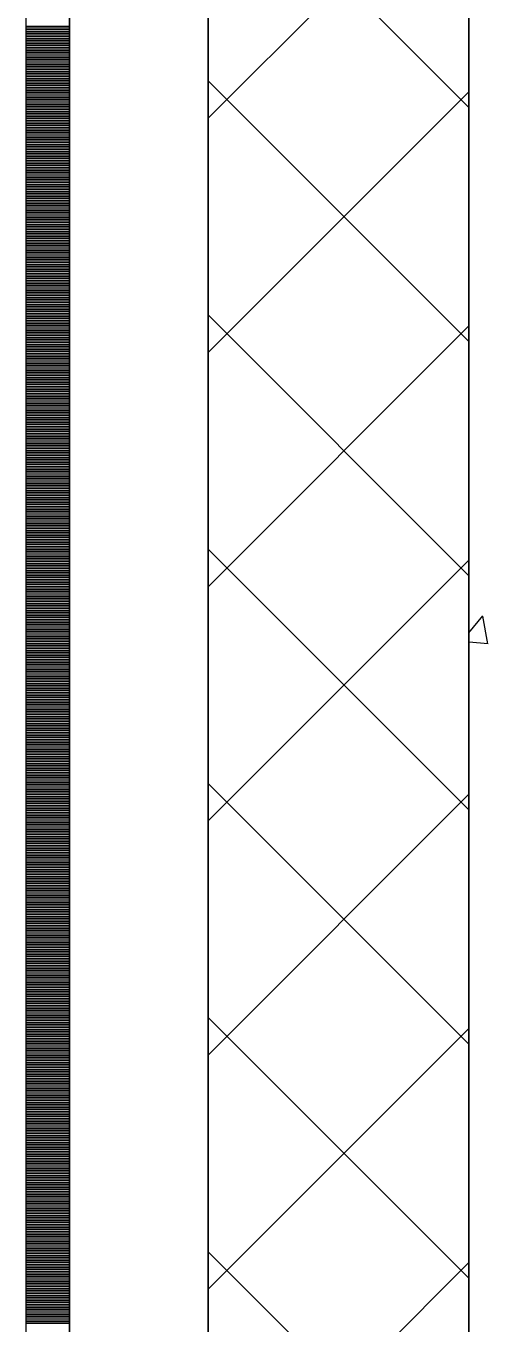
# Model space of a CAD drawing. Header units: millimetres. Extents: x -231292 to 573618, y -153144 to 564035.
# Drawn here: x 8548 to 8814, y 248270 to 249016 of the extents above; entities that cross this region are included whole.
import ezdxf

# ---------------------------------------------------------------- set-up
doc = ezdxf.new("R2010")
doc.units = ezdxf.units.MM
for name, color, linetype, lineweight in [('АР_Стены ПЕНОблок', 250, 'Continuous', 20), ('АР_Тонкая', 250, 'Continuous', 5), ('АР_Утеплитель', 250, 'Continuous', 0), ('АР_Штриховка', 250, 'Continuous', 0)]:
    doc.layers.add(name, color=color, linetype=linetype, lineweight=lineweight)
doc.layers.add('КР_Балки-0.5', color=60, linetype='Continuous', lineweight=50, plot=False)

msp = doc.modelspace()

# ---------------------------------------------------------------- linework, layer by layer
at = {"layer": 'АР_Стены ПЕНОблок', "color": 18, "linetype": 'Continuous', "lineweight": 25, "true_color": 0x000000}
msp.add_line((8803.243, 263866.253), (8803.243, 187666.253), dxfattribs=at)
at = {"layer": 'АР_Тонкая', "color": 18, "linetype": 'Continuous', "lineweight": 25, "true_color": 0x000000}
for p, q in [((8548.243, 263866.253), (8548.243, 187666.253)), ((8573.243, 263866.253), (8573.243, 187666.253)), ((8573.243, 187666.253), (8573.243, 263866.253)), ((8653.243, 187666.253), (8653.243, 263866.253))]:
    msp.add_line(p, q, dxfattribs=at)
at = {"layer": 'АР_Утеплитель', "color": 18, "linetype": 'Continuous', "lineweight": 25, "true_color": 0x000000}
for p, q in [((8653.243, 263866.253), (8653.243, 187666.253)), ((8803.243, 187666.253), (8803.243, 263866.253))]:
    msp.add_line(p, q, dxfattribs=at)
at = {"layer": 'АР_Штриховка', "color": 18, "linetype": 'Continuous', "lineweight": 25, "true_color": 0x000000}
for p, q in [((8803.243, 248969.313), (8653.243, 249119.313)), ((8653.243, 248963.026), (8803.243, 249113.026)), ((8548.243, 249016.002), (8573.243, 249016.002)), ((8548.243, 249015.002), (8573.243, 249015.002)), ((8548.243, 249014.002), (8573.243, 249014.002)), ((8548.243, 249013.002), (8573.243, 249013.002)), ((8548.243, 249012.002), (8573.243, 249012.002)), ((8548.243, 249011.002), (8573.243, 249011.002)), ((8548.243, 249010.002), (8573.243, 249010.002)), ((8548.243, 249009.002), (8573.243, 249009.002)), ((8548.243, 249008.002), (8573.243, 249008.002)), ((8548.243, 249007.002), (8573.243, 249007.002)), ((8548.243, 249006.002), (8573.243, 249006.002)), ((8548.243, 249005.002), (8573.243, 249005.002)), ((8548.243, 249004.002), (8573.243, 249004.002)), ((8548.243, 249003.002), (8573.243, 249003.002)), ((8548.243, 249002.002), (8573.243, 249002.002)), ((8548.243, 249001.002), (8573.243, 249001.002)), ((8548.243, 249000.002), (8573.243, 249000.002)), ((8548.243, 248999.002), (8573.243, 248999.002)), ((8548.243, 248998.002), (8573.243, 248998.002)), ((8548.243, 248997.002), (8573.243, 248997.002)), ((8548.243, 248996.002), (8573.243, 248996.002)), ((8548.243, 248995.002), (8573.243, 248995.002)), ((8548.243, 248994.002), (8573.243, 248994.002)), ((8548.243, 248993.002), (8573.243, 248993.002)), ((8548.243, 248992.002), (8573.243, 248992.002)), ((8548.243, 248991.002), (8573.243, 248991.002)), ((8548.243, 248990.002), (8573.243, 248990.002)), ((8548.243, 248989.002), (8573.243, 248989.002)), ((8548.243, 248988.002), (8573.243, 248988.002)), ((8548.243, 248987.002), (8573.243, 248987.002)), ((8548.243, 248986.002), (8573.243, 248986.002)), ((8548.243, 248985.002), (8573.243, 248985.002)), ((8803.243, 248834.609), (8653.243, 248984.609)), ((8548.243, 248984.002), (8573.243, 248984.002)), ((8548.243, 248983.002), (8573.243, 248983.002)), ((8548.243, 248982.002), (8573.243, 248982.002)), ((8548.243, 248981.002), (8573.243, 248981.002)), ((8548.243, 248980.002), (8573.243, 248980.002)), ((8548.243, 248979.002), (8573.243, 248979.002)), ((8548.243, 248978.002), (8573.243, 248978.002)), ((8653.243, 248828.322), (8803.243, 248978.322)), ((8548.243, 248977.002), (8573.243, 248977.002)), ((8548.243, 248976.002), (8573.243, 248976.002)), ((8548.243, 248975.002), (8573.243, 248975.002)), ((8548.243, 248974.002), (8573.243, 248974.002)), ((8548.243, 248973.002), (8573.243, 248973.002)), ((8548.243, 248972.002), (8573.243, 248972.002)), ((8548.243, 248971.002), (8573.243, 248971.002)), ((8548.243, 248970.002), (8573.243, 248970.002)), ((8548.243, 248969.002), (8573.243, 248969.002)), ((8548.243, 248968.002), (8573.243, 248968.002)), ((8548.243, 248967.002), (8573.243, 248967.002)), ((8548.243, 248966.002), (8573.243, 248966.002)), ((8548.243, 248965.002), (8573.243, 248965.002)), ((8548.243, 248964.002), (8573.243, 248964.002)), ((8548.243, 248963.002), (8573.243, 248963.002)), ((8548.243, 248962.002), (8573.243, 248962.002)), ((8548.243, 248961.002), (8573.243, 248961.002)), ((8548.243, 248960.002), (8573.243, 248960.002)), ((8548.243, 248959.002), (8573.243, 248959.002)), ((8548.243, 248958.002), (8573.243, 248958.002)), ((8548.243, 248957.002), (8573.243, 248957.002)), ((8548.243, 248956.002), (8573.243, 248956.002)), ((8548.243, 248955.002), (8573.243, 248955.002)), ((8548.243, 248954.002), (8573.243, 248954.002)), ((8548.243, 248953.002), (8573.243, 248953.002)), ((8548.243, 248952.002), (8573.243, 248952.002)), ((8548.243, 248951.002), (8573.243, 248951.002)), ((8548.243, 248950.002), (8573.243, 248950.002)), ((8548.243, 248949.002), (8573.243, 248949.002)), ((8548.243, 248948.002), (8573.243, 248948.002)), ((8548.243, 248947.002), (8573.243, 248947.002)), ((8548.243, 248946.002), (8573.243, 248946.002)), ((8548.243, 248945.002), (8573.243, 248945.002)), ((8548.243, 248944.002), (8573.243, 248944.002)), ((8548.243, 248943.002), (8573.243, 248943.002)), ((8548.243, 248942.002), (8573.243, 248942.002)), ((8548.243, 248941.002), (8573.243, 248941.002)), ((8548.243, 248940.002), (8573.243, 248940.002)), ((8548.243, 248939.002), (8573.243, 248939.002)), ((8548.243, 248938.002), (8573.243, 248938.002)), ((8548.243, 248937.002), (8573.243, 248937.002)), ((8548.243, 248936.002), (8573.243, 248936.002)), ((8548.243, 248935.002), (8573.243, 248935.002)), ((8548.243, 248934.002), (8573.243, 248934.002)), ((8548.243, 248933.002), (8573.243, 248933.002)), ((8548.243, 248932.002), (8573.243, 248932.002)), ((8548.243, 248931.002), (8573.243, 248931.002)), ((8548.243, 248930.002), (8573.243, 248930.002)), ((8548.243, 248929.002), (8573.243, 248929.002)), ((8548.243, 248928.002), (8573.243, 248928.002)), ((8548.243, 248927.002), (8573.243, 248927.002)), ((8548.243, 248926.002), (8573.243, 248926.002)), ((8548.243, 248925.002), (8573.243, 248925.002)), ((8548.243, 248924.002), (8573.243, 248924.002)), ((8548.243, 248923.002), (8573.243, 248923.002)), ((8548.243, 248922.002), (8573.243, 248922.002)), ((8548.243, 248921.002), (8573.243, 248921.002)), ((8548.243, 248920.002), (8573.243, 248920.002)), ((8548.243, 248919.002), (8573.243, 248919.002)), ((8548.243, 248918.002), (8573.243, 248918.002)), ((8548.243, 248917.002), (8573.243, 248917.002)), ((8548.243, 248916.002), (8573.243, 248916.002)), ((8548.243, 248915.002), (8573.243, 248915.002)), ((8548.243, 248914.002), (8573.243, 248914.002)), ((8548.243, 248913.002), (8573.243, 248913.002)), ((8548.243, 248912.002), (8573.243, 248912.002)), ((8548.243, 248911.002), (8573.243, 248911.002)), ((8548.243, 248910.002), (8573.243, 248910.002)), ((8548.243, 248909.002), (8573.243, 248909.002)), ((8548.243, 248908.002), (8573.243, 248908.002)), ((8548.243, 248907.002), (8573.243, 248907.002)), ((8548.243, 248906.002), (8573.243, 248906.002)), ((8548.243, 248905.002), (8573.243, 248905.002)), ((8548.243, 248904.002), (8573.243, 248904.002)), ((8548.243, 248903.002), (8573.243, 248903.002)), ((8548.243, 248902.002), (8573.243, 248902.002)), ((8548.243, 248901.002), (8573.243, 248901.002)), ((8548.243, 248900.002), (8573.243, 248900.002)), ((8548.243, 248899.002), (8573.243, 248899.002)), ((8548.243, 248898.002), (8573.243, 248898.002)), ((8548.243, 248897.002), (8573.243, 248897.002)), ((8548.243, 248896.002), (8573.243, 248896.002)), ((8548.243, 248895.002), (8573.243, 248895.002)), ((8548.243, 248894.002), (8573.243, 248894.002)), ((8548.243, 248893.002), (8573.243, 248893.002)), ((8548.243, 248892.002), (8573.243, 248892.002)), ((8548.243, 248891.002), (8573.243, 248891.002)), ((8548.243, 248890.002), (8573.243, 248890.002)), ((8548.243, 248889.002), (8573.243, 248889.002)), ((8548.243, 248888.002), (8573.243, 248888.002)), ((8548.243, 248887.002), (8573.243, 248887.002)), ((8548.243, 248886.002), (8573.243, 248886.002)), ((8548.243, 248885.002), (8573.243, 248885.002)), ((8548.243, 248884.002), (8573.243, 248884.002)), ((8548.243, 248883.002), (8573.243, 248883.002)), ((8548.243, 248882.002), (8573.243, 248882.002)), ((8548.243, 248881.002), (8573.243, 248881.002)), ((8548.243, 248880.002), (8573.243, 248880.002)), ((8548.243, 248879.002), (8573.243, 248879.002)), ((8548.243, 248878.002), (8573.243, 248878.002)), ((8548.243, 248877.002), (8573.243, 248877.002)), ((8548.243, 248876.002), (8573.243, 248876.002)), ((8548.243, 248875.002), (8573.243, 248875.002)), ((8548.243, 248874.002), (8573.243, 248874.002)), ((8548.243, 248873.002), (8573.243, 248873.002)), ((8548.243, 248872.002), (8573.243, 248872.002)), ((8548.243, 248871.002), (8573.243, 248871.002)), ((8548.243, 248870.002), (8573.243, 248870.002)), ((8548.243, 248869.002), (8573.243, 248869.002)), ((8548.243, 248868.002), (8573.243, 248868.002)), ((8548.243, 248867.002), (8573.243, 248867.002)), ((8548.243, 248866.002), (8573.243, 248866.002)), ((8548.243, 248865.002), (8573.243, 248865.002)), ((8548.243, 248864.002), (8573.243, 248864.002)), ((8548.243, 248863.002), (8573.243, 248863.002)), ((8548.243, 248862.002), (8573.243, 248862.002)), ((8548.243, 248861.002), (8573.243, 248861.002)), ((8548.243, 248860.002), (8573.243, 248860.002)), ((8548.243, 248859.002), (8573.243, 248859.002)), ((8548.243, 248858.002), (8573.243, 248858.002)), ((8548.243, 248857.002), (8573.243, 248857.002)), ((8548.243, 248856.002), (8573.243, 248856.002)), ((8548.243, 248855.002), (8573.243, 248855.002)), ((8548.243, 248854.002), (8573.243, 248854.002)), ((8548.243, 248853.002), (8573.243, 248853.002)), ((8548.243, 248852.002), (8573.243, 248852.002)), ((8548.243, 248851.002), (8573.243, 248851.002)), ((8548.243, 248850.002), (8573.243, 248850.002)), ((8548.243, 248849.002), (8573.243, 248849.002)), ((8548.243, 248848.002), (8573.243, 248848.002)), ((8548.243, 248847.002), (8573.243, 248847.002)), ((8548.243, 248846.002), (8573.243, 248846.002)), ((8548.243, 248845.002), (8573.243, 248845.002)), ((8548.243, 248844.002), (8573.243, 248844.002)), ((8548.243, 248843.002), (8573.243, 248843.002)), ((8803.243, 248699.905), (8653.243, 248849.905)), ((8653.243, 248693.618), (8803.243, 248843.618)), ((8548.243, 248842.002), (8573.243, 248842.002)), ((8548.243, 248841.002), (8573.243, 248841.002)), ((8548.243, 248840.002), (8573.243, 248840.002)), ((8548.243, 248839.002), (8573.243, 248839.002)), ((8548.243, 248838.002), (8573.243, 248838.002)), ((8548.243, 248837.002), (8573.243, 248837.002)), ((8548.243, 248836.002), (8573.243, 248836.002)), ((8548.243, 248835.002), (8573.243, 248835.002)), ((8548.243, 248834.002), (8573.243, 248834.002)), ((8548.243, 248833.002), (8573.243, 248833.002)), ((8548.243, 248832.002), (8573.243, 248832.002)), ((8548.243, 248831.002), (8573.243, 248831.002)), ((8548.243, 248830.002), (8573.243, 248830.002)), ((8548.243, 248829.002), (8573.243, 248829.002)), ((8548.243, 248828.002), (8573.243, 248828.002)), ((8548.243, 248827.002), (8573.243, 248827.002)), ((8548.243, 248826.002), (8573.243, 248826.002)), ((8548.243, 248825.002), (8573.243, 248825.002)), ((8548.243, 248824.002), (8573.243, 248824.002)), ((8548.243, 248823.002), (8573.243, 248823.002)), ((8548.243, 248822.002), (8573.243, 248822.002)), ((8548.243, 248821.002), (8573.243, 248821.002)), ((8548.243, 248820.002), (8573.243, 248820.002)), ((8548.243, 248819.002), (8573.243, 248819.002)), ((8548.243, 248818.002), (8573.243, 248818.002)), ((8548.243, 248817.002), (8573.243, 248817.002)), ((8548.243, 248816.002), (8573.243, 248816.002)), ((8548.243, 248815.002), (8573.243, 248815.002)), ((8548.243, 248814.002), (8573.243, 248814.002)), ((8548.243, 248813.002), (8573.243, 248813.002)), ((8548.243, 248812.002), (8573.243, 248812.002)), ((8548.243, 248811.002), (8573.243, 248811.002)), ((8548.243, 248810.002), (8573.243, 248810.002)), ((8548.243, 248809.002), (8573.243, 248809.002)), ((8548.243, 248808.002), (8573.243, 248808.002)), ((8548.243, 248807.002), (8573.243, 248807.002)), ((8548.243, 248806.002), (8573.243, 248806.002)), ((8548.243, 248805.002), (8573.243, 248805.002)), ((8548.243, 248804.002), (8573.243, 248804.002)), ((8548.243, 248803.002), (8573.243, 248803.002)), ((8548.243, 248802.002), (8573.243, 248802.002)), ((8548.243, 248801.002), (8573.243, 248801.002)), ((8548.243, 248800.002), (8573.243, 248800.002)), ((8548.243, 248799.002), (8573.243, 248799.002)), ((8548.243, 248798.002), (8573.243, 248798.002)), ((8548.243, 248797.002), (8573.243, 248797.002)), ((8548.243, 248796.002), (8573.243, 248796.002)), ((8548.243, 248795.002), (8573.243, 248795.002)), ((8548.243, 248794.002), (8573.243, 248794.002)), ((8548.243, 248793.002), (8573.243, 248793.002)), ((8548.243, 248792.002), (8573.243, 248792.002)), ((8548.243, 248791.002), (8573.243, 248791.002)), ((8548.243, 248790.002), (8573.243, 248790.002)), ((8548.243, 248789.002), (8573.243, 248789.002)), ((8548.243, 248788.002), (8573.243, 248788.002)), ((8548.243, 248787.002), (8573.243, 248787.002)), ((8548.243, 248786.002), (8573.243, 248786.002)), ((8548.243, 248785.002), (8573.243, 248785.002)), ((8548.243, 248784.002), (8573.243, 248784.002)), ((8548.243, 248783.002), (8573.243, 248783.002)), ((8548.243, 248782.002), (8573.243, 248782.002)), ((8548.243, 248781.002), (8573.243, 248781.002)), ((8548.243, 248780.002), (8573.243, 248780.002)), ((8548.243, 248779.002), (8573.243, 248779.002)), ((8548.243, 248778.002), (8573.243, 248778.002)), ((8548.243, 248777.002), (8573.243, 248777.002)), ((8548.243, 248776.002), (8573.243, 248776.002)), ((8548.243, 248775.002), (8573.243, 248775.002)), ((8548.243, 248774.002), (8573.243, 248774.002)), ((8548.243, 248773.002), (8573.243, 248773.002)), ((8548.243, 248772.002), (8573.243, 248772.002)), ((8548.243, 248771.002), (8573.243, 248771.002)), ((8548.243, 248770.002), (8573.243, 248770.002)), ((8548.243, 248769.002), (8573.243, 248769.002)), ((8548.243, 248768.002), (8573.243, 248768.002)), ((8548.243, 248767.002), (8573.243, 248767.002)), ((8548.243, 248766.002), (8573.243, 248766.002)), ((8548.243, 248765.002), (8573.243, 248765.002)), ((8548.243, 248764.002), (8573.243, 248764.002)), ((8548.243, 248763.002), (8573.243, 248763.002)), ((8548.243, 248762.002), (8573.243, 248762.002)), ((8548.243, 248761.002), (8573.243, 248761.002)), ((8548.243, 248760.002), (8573.243, 248760.002)), ((8548.243, 248759.002), (8573.243, 248759.002)), ((8548.243, 248758.002), (8573.243, 248758.002)), ((8548.243, 248757.002), (8573.243, 248757.002)), ((8548.243, 248756.002), (8573.243, 248756.002)), ((8548.243, 248755.002), (8573.243, 248755.002)), ((8548.243, 248754.002), (8573.243, 248754.002)), ((8548.243, 248753.002), (8573.243, 248753.002)), ((8548.243, 248752.002), (8573.243, 248752.002)), ((8548.243, 248751.002), (8573.243, 248751.002)), ((8548.243, 248750.002), (8573.243, 248750.002)), ((8548.243, 248749.002), (8573.243, 248749.002)), ((8548.243, 248748.002), (8573.243, 248748.002)), ((8548.243, 248747.002), (8573.243, 248747.002)), ((8548.243, 248746.002), (8573.243, 248746.002)), ((8548.243, 248745.002), (8573.243, 248745.002)), ((8548.243, 248744.002), (8573.243, 248744.002)), ((8548.243, 248743.002), (8573.243, 248743.002)), ((8548.243, 248742.002), (8573.243, 248742.002)), ((8548.243, 248741.002), (8573.243, 248741.002)), ((8548.243, 248740.002), (8573.243, 248740.002)), ((8548.243, 248739.002), (8573.243, 248739.002)), ((8548.243, 248738.002), (8573.243, 248738.002)), ((8548.243, 248737.002), (8573.243, 248737.002)), ((8548.243, 248736.002), (8573.243, 248736.002)), ((8548.243, 248735.002), (8573.243, 248735.002)), ((8548.243, 248734.002), (8573.243, 248734.002)), ((8548.243, 248733.002), (8573.243, 248733.002)), ((8548.243, 248732.002), (8573.243, 248732.002)), ((8548.243, 248731.002), (8573.243, 248731.002)), ((8548.243, 248730.002), (8573.243, 248730.002)), ((8548.243, 248729.002), (8573.243, 248729.002)), ((8548.243, 248728.002), (8573.243, 248728.002)), ((8548.243, 248727.002), (8573.243, 248727.002)), ((8548.243, 248726.002), (8573.243, 248726.002)), ((8548.243, 248725.002), (8573.243, 248725.002)), ((8548.243, 248724.002), (8573.243, 248724.002)), ((8548.243, 248723.002), (8573.243, 248723.002)), ((8548.243, 248722.002), (8573.243, 248722.002)), ((8548.243, 248721.002), (8573.243, 248721.002)), ((8548.243, 248720.002), (8573.243, 248720.002)), ((8548.243, 248719.002), (8573.243, 248719.002)), ((8548.243, 248718.002), (8573.243, 248718.002)), ((8548.243, 248717.002), (8573.243, 248717.002)), ((8548.243, 248716.002), (8573.243, 248716.002)), ((8548.243, 248715.002), (8573.243, 248715.002)), ((8548.243, 248714.002), (8573.243, 248714.002)), ((8548.243, 248713.002), (8573.243, 248713.002)), ((8548.243, 248712.002), (8573.243, 248712.002)), ((8548.243, 248711.002), (8573.243, 248711.002)), ((8548.243, 248710.002), (8573.243, 248710.002)), ((8548.243, 248709.002), (8573.243, 248709.002)), ((8803.243, 248565.201), (8653.243, 248715.201)), ((8653.243, 248558.914), (8803.243, 248708.914)), ((8548.243, 248708.002), (8573.243, 248708.002)), ((8548.243, 248707.002), (8573.243, 248707.002)), ((8548.243, 248706.002), (8573.243, 248706.002)), ((8548.243, 248705.002), (8573.243, 248705.002)), ((8548.243, 248704.002), (8573.243, 248704.002)), ((8548.243, 248703.002), (8573.243, 248703.002)), ((8548.243, 248702.002), (8573.243, 248702.002)), ((8548.243, 248701.002), (8573.243, 248701.002)), ((8548.243, 248700.002), (8573.243, 248700.002)), ((8548.243, 248699.002), (8573.243, 248699.002)), ((8548.243, 248698.002), (8573.243, 248698.002)), ((8548.243, 248697.002), (8573.243, 248697.002)), ((8548.243, 248696.002), (8573.243, 248696.002)), ((8548.243, 248695.002), (8573.243, 248695.002)), ((8548.243, 248694.002), (8573.243, 248694.002)), ((8548.243, 248693.002), (8573.243, 248693.002)), ((8548.243, 248692.002), (8573.243, 248692.002)), ((8548.243, 248691.002), (8573.243, 248691.002)), ((8548.243, 248690.002), (8573.243, 248690.002)), ((8548.243, 248689.002), (8573.243, 248689.002)), ((8548.243, 248688.002), (8573.243, 248688.002)), ((8548.243, 248687.002), (8573.243, 248687.002)), ((8548.243, 248686.002), (8573.243, 248686.002)), ((8548.243, 248685.002), (8573.243, 248685.002)), ((8548.243, 248684.002), (8573.243, 248684.002)), ((8548.243, 248683.002), (8573.243, 248683.002)), ((8548.243, 248682.002), (8573.243, 248682.002)), ((8548.243, 248681.002), (8573.243, 248681.002)), ((8548.243, 248680.002), (8573.243, 248680.002)), ((8548.243, 248679.002), (8573.243, 248679.002)), ((8548.243, 248678.002), (8573.243, 248678.002)), ((8548.243, 248677.002), (8573.243, 248677.002)), ((8548.243, 248676.002), (8573.243, 248676.002)), ((8548.243, 248675.002), (8573.243, 248675.002)), ((8548.243, 248674.002), (8573.243, 248674.002)), ((8548.243, 248673.002), (8573.243, 248673.002)), ((8548.243, 248672.002), (8573.243, 248672.002)), ((8803.243, 248667.07), (8811.387, 248676.776)), ((8814.216, 248660.824), (8811.279, 248676.745)), ((8548.243, 248671.002), (8573.243, 248671.002)), ((8548.243, 248670.002), (8573.243, 248670.002)), ((8548.243, 248669.002), (8573.243, 248669.002)), ((8548.243, 248668.002), (8573.243, 248668.002)), ((8548.243, 248667.002), (8573.243, 248667.002)), ((8548.243, 248666.002), (8573.243, 248666.002)), ((8548.243, 248665.002), (8573.243, 248665.002)), ((8548.243, 248664.002), (8573.243, 248664.002)), ((8548.243, 248663.002), (8573.243, 248663.002)), ((8548.243, 248662.002), (8573.243, 248662.002)), ((8548.243, 248661.002), (8573.243, 248661.002)), ((8548.243, 248660.002), (8573.243, 248660.002)), ((8548.243, 248659.002), (8573.243, 248659.002)), ((8548.243, 248658.002), (8573.243, 248658.002)), ((8548.243, 248657.002), (8573.243, 248657.002)), ((8803.243, 248661.813), (8814.323, 248660.844)), ((8548.243, 248656.002), (8573.243, 248656.002)), ((8548.243, 248655.002), (8573.243, 248655.002)), ((8548.243, 248654.002), (8573.243, 248654.002)), ((8548.243, 248653.002), (8573.243, 248653.002)), ((8548.243, 248652.002), (8573.243, 248652.002)), ((8548.243, 248651.002), (8573.243, 248651.002)), ((8548.243, 248650.002), (8573.243, 248650.002)), ((8548.243, 248649.002), (8573.243, 248649.002)), ((8548.243, 248648.002), (8573.243, 248648.002)), ((8548.243, 248647.002), (8573.243, 248647.002)), ((8548.243, 248646.002), (8573.243, 248646.002)), ((8548.243, 248645.002), (8573.243, 248645.002)), ((8548.243, 248644.002), (8573.243, 248644.002)), ((8548.243, 248643.002), (8573.243, 248643.002)), ((8548.243, 248642.002), (8573.243, 248642.002)), ((8548.243, 248641.002), (8573.243, 248641.002)), ((8548.243, 248640.002), (8573.243, 248640.002)), ((8548.243, 248639.002), (8573.243, 248639.002)), ((8548.243, 248638.002), (8573.243, 248638.002)), ((8548.243, 248637.002), (8573.243, 248637.002)), ((8548.243, 248636.002), (8573.243, 248636.002)), ((8548.243, 248635.002), (8573.243, 248635.002)), ((8548.243, 248634.002), (8573.243, 248634.002)), ((8548.243, 248633.002), (8573.243, 248633.002)), ((8548.243, 248632.002), (8573.243, 248632.002)), ((8548.243, 248631.002), (8573.243, 248631.002)), ((8548.243, 248630.002), (8573.243, 248630.002)), ((8548.243, 248629.002), (8573.243, 248629.002)), ((8548.243, 248628.002), (8573.243, 248628.002)), ((8548.243, 248627.002), (8573.243, 248627.002)), ((8548.243, 248626.002), (8573.243, 248626.002)), ((8548.243, 248625.002), (8573.243, 248625.002)), ((8548.243, 248624.002), (8573.243, 248624.002)), ((8548.243, 248623.002), (8573.243, 248623.002)), ((8548.243, 248622.002), (8573.243, 248622.002)), ((8548.243, 248621.002), (8573.243, 248621.002)), ((8548.243, 248620.002), (8573.243, 248620.002)), ((8548.243, 248619.002), (8573.243, 248619.002)), ((8548.243, 248618.002), (8573.243, 248618.002)), ((8548.243, 248617.002), (8573.243, 248617.002)), ((8548.243, 248616.002), (8573.243, 248616.002)), ((8548.243, 248615.002), (8573.243, 248615.002)), ((8548.243, 248614.002), (8573.243, 248614.002)), ((8548.243, 248613.002), (8573.243, 248613.002)), ((8548.243, 248612.002), (8573.243, 248612.002)), ((8548.243, 248611.002), (8573.243, 248611.002)), ((8548.243, 248610.002), (8573.243, 248610.002)), ((8548.243, 248609.002), (8573.243, 248609.002)), ((8548.243, 248608.002), (8573.243, 248608.002)), ((8548.243, 248607.002), (8573.243, 248607.002)), ((8548.243, 248606.002), (8573.243, 248606.002)), ((8548.243, 248605.002), (8573.243, 248605.002)), ((8548.243, 248604.002), (8573.243, 248604.002)), ((8548.243, 248603.002), (8573.243, 248603.002)), ((8548.243, 248602.002), (8573.243, 248602.002)), ((8548.243, 248601.002), (8573.243, 248601.002)), ((8548.243, 248600.002), (8573.243, 248600.002)), ((8548.243, 248599.002), (8573.243, 248599.002)), ((8548.243, 248598.002), (8573.243, 248598.002)), ((8548.243, 248597.002), (8573.243, 248597.002)), ((8548.243, 248596.002), (8573.243, 248596.002)), ((8548.243, 248595.002), (8573.243, 248595.002)), ((8548.243, 248594.002), (8573.243, 248594.002)), ((8548.243, 248593.002), (8573.243, 248593.002)), ((8548.243, 248592.002), (8573.243, 248592.002)), ((8548.243, 248591.002), (8573.243, 248591.002)), ((8548.243, 248590.002), (8573.243, 248590.002)), ((8548.243, 248589.002), (8573.243, 248589.002)), ((8548.243, 248588.002), (8573.243, 248588.002)), ((8548.243, 248587.002), (8573.243, 248587.002)), ((8548.243, 248586.002), (8573.243, 248586.002)), ((8548.243, 248585.002), (8573.243, 248585.002)), ((8548.243, 248584.002), (8573.243, 248584.002)), ((8548.243, 248583.002), (8573.243, 248583.002)), ((8548.243, 248582.002), (8573.243, 248582.002)), ((8548.243, 248581.002), (8573.243, 248581.002)), ((8548.243, 248580.002), (8573.243, 248580.002)), ((8548.243, 248579.002), (8573.243, 248579.002)), ((8548.243, 248578.002), (8573.243, 248578.002)), ((8548.243, 248577.002), (8573.243, 248577.002)), ((8548.243, 248576.002), (8573.243, 248576.002)), ((8548.243, 248575.002), (8573.243, 248575.002)), ((8548.243, 248574.002), (8573.243, 248574.002)), ((8803.243, 248430.497), (8653.243, 248580.497)), ((8653.243, 248424.21), (8803.243, 248574.21)), ((8548.243, 248573.002), (8573.243, 248573.002)), ((8548.243, 248572.002), (8573.243, 248572.002)), ((8548.243, 248571.002), (8573.243, 248571.002)), ((8548.243, 248570.002), (8573.243, 248570.002)), ((8548.243, 248569.002), (8573.243, 248569.002)), ((8548.243, 248568.002), (8573.243, 248568.002)), ((8548.243, 248567.002), (8573.243, 248567.002)), ((8548.243, 248566.002), (8573.243, 248566.002)), ((8548.243, 248565.002), (8573.243, 248565.002)), ((8548.243, 248564.002), (8573.243, 248564.002)), ((8548.243, 248563.002), (8573.243, 248563.002)), ((8548.243, 248562.002), (8573.243, 248562.002)), ((8548.243, 248561.002), (8573.243, 248561.002)), ((8548.243, 248560.002), (8573.243, 248560.002)), ((8548.243, 248559.002), (8573.243, 248559.002)), ((8548.243, 248558.002), (8573.243, 248558.002)), ((8548.243, 248557.002), (8573.243, 248557.002)), ((8548.243, 248556.002), (8573.243, 248556.002)), ((8548.243, 248555.002), (8573.243, 248555.002)), ((8548.243, 248554.002), (8573.243, 248554.002)), ((8548.243, 248553.002), (8573.243, 248553.002)), ((8548.243, 248552.002), (8573.243, 248552.002)), ((8548.243, 248551.002), (8573.243, 248551.002)), ((8548.243, 248550.002), (8573.243, 248550.002)), ((8548.243, 248549.002), (8573.243, 248549.002)), ((8548.243, 248548.002), (8573.243, 248548.002)), ((8548.243, 248547.002), (8573.243, 248547.002)), ((8548.243, 248546.002), (8573.243, 248546.002)), ((8548.243, 248545.002), (8573.243, 248545.002)), ((8548.243, 248544.002), (8573.243, 248544.002)), ((8548.243, 248543.002), (8573.243, 248543.002)), ((8548.243, 248542.002), (8573.243, 248542.002)), ((8548.243, 248541.002), (8573.243, 248541.002)), ((8548.243, 248540.002), (8573.243, 248540.002)), ((8548.243, 248539.002), (8573.243, 248539.002)), ((8548.243, 248538.002), (8573.243, 248538.002)), ((8548.243, 248537.002), (8573.243, 248537.002)), ((8548.243, 248536.002), (8573.243, 248536.002)), ((8548.243, 248535.002), (8573.243, 248535.002)), ((8548.243, 248534.002), (8573.243, 248534.002)), ((8548.243, 248533.002), (8573.243, 248533.002)), ((8548.243, 248532.002), (8573.243, 248532.002)), ((8548.243, 248531.002), (8573.243, 248531.002)), ((8548.243, 248530.002), (8573.243, 248530.002)), ((8548.243, 248529.002), (8573.243, 248529.002)), ((8548.243, 248528.002), (8573.243, 248528.002)), ((8548.243, 248527.002), (8573.243, 248527.002)), ((8548.243, 248526.002), (8573.243, 248526.002)), ((8548.243, 248525.002), (8573.243, 248525.002)), ((8548.243, 248524.002), (8573.243, 248524.002)), ((8548.243, 248523.002), (8573.243, 248523.002)), ((8548.243, 248522.002), (8573.243, 248522.002)), ((8548.243, 248521.002), (8573.243, 248521.002)), ((8548.243, 248520.002), (8573.243, 248520.002)), ((8548.243, 248519.002), (8573.243, 248519.002)), ((8548.243, 248518.002), (8573.243, 248518.002)), ((8548.243, 248517.002), (8573.243, 248517.002)), ((8548.243, 248516.002), (8573.243, 248516.002)), ((8548.243, 248515.002), (8573.243, 248515.002)), ((8548.243, 248514.002), (8573.243, 248514.002)), ((8548.243, 248513.002), (8573.243, 248513.002)), ((8548.243, 248512.002), (8573.243, 248512.002)), ((8548.243, 248511.002), (8573.243, 248511.002)), ((8548.243, 248510.002), (8573.243, 248510.002)), ((8548.243, 248509.002), (8573.243, 248509.002)), ((8548.243, 248508.002), (8573.243, 248508.002)), ((8548.243, 248507.002), (8573.243, 248507.002)), ((8548.243, 248506.002), (8573.243, 248506.002)), ((8548.243, 248505.002), (8573.243, 248505.002)), ((8548.243, 248504.002), (8573.243, 248504.002)), ((8548.243, 248503.002), (8573.243, 248503.002)), ((8548.243, 248502.002), (8573.243, 248502.002)), ((8548.243, 248501.002), (8573.243, 248501.002)), ((8548.243, 248500.002), (8573.243, 248500.002)), ((8548.243, 248499.002), (8573.243, 248499.002)), ((8548.243, 248498.002), (8573.243, 248498.002)), ((8548.243, 248497.002), (8573.243, 248497.002)), ((8548.243, 248496.002), (8573.243, 248496.002)), ((8548.243, 248495.002), (8573.243, 248495.002)), ((8548.243, 248494.002), (8573.243, 248494.002)), ((8548.243, 248493.002), (8573.243, 248493.002)), ((8548.243, 248492.002), (8573.243, 248492.002)), ((8548.243, 248491.002), (8573.243, 248491.002)), ((8548.243, 248490.002), (8573.243, 248490.002)), ((8548.243, 248489.002), (8573.243, 248489.002)), ((8548.243, 248488.002), (8573.243, 248488.002)), ((8548.243, 248487.002), (8573.243, 248487.002)), ((8548.243, 248486.002), (8573.243, 248486.002)), ((8548.243, 248485.002), (8573.243, 248485.002)), ((8548.243, 248484.002), (8573.243, 248484.002)), ((8548.243, 248483.002), (8573.243, 248483.002)), ((8548.243, 248482.002), (8573.243, 248482.002)), ((8548.243, 248481.002), (8573.243, 248481.002)), ((8548.243, 248480.002), (8573.243, 248480.002)), ((8548.243, 248479.002), (8573.243, 248479.002)), ((8548.243, 248478.002), (8573.243, 248478.002)), ((8548.243, 248477.002), (8573.243, 248477.002)), ((8548.243, 248476.002), (8573.243, 248476.002)), ((8548.243, 248475.002), (8573.243, 248475.002)), ((8548.243, 248474.002), (8573.243, 248474.002)), ((8548.243, 248473.002), (8573.243, 248473.002)), ((8548.243, 248472.002), (8573.243, 248472.002)), ((8548.243, 248471.002), (8573.243, 248471.002)), ((8548.243, 248470.002), (8573.243, 248470.002)), ((8548.243, 248469.002), (8573.243, 248469.002)), ((8548.243, 248468.002), (8573.243, 248468.002)), ((8548.243, 248467.002), (8573.243, 248467.002)), ((8548.243, 248466.002), (8573.243, 248466.002)), ((8548.243, 248465.002), (8573.243, 248465.002)), ((8548.243, 248464.002), (8573.243, 248464.002)), ((8548.243, 248463.002), (8573.243, 248463.002)), ((8548.243, 248462.002), (8573.243, 248462.002)), ((8548.243, 248461.002), (8573.243, 248461.002)), ((8548.243, 248460.002), (8573.243, 248460.002)), ((8548.243, 248459.002), (8573.243, 248459.002)), ((8548.243, 248458.002), (8573.243, 248458.002)), ((8548.243, 248457.002), (8573.243, 248457.002)), ((8548.243, 248456.002), (8573.243, 248456.002)), ((8548.243, 248455.002), (8573.243, 248455.002)), ((8548.243, 248454.002), (8573.243, 248454.002)), ((8548.243, 248453.002), (8573.243, 248453.002)), ((8548.243, 248452.002), (8573.243, 248452.002)), ((8548.243, 248451.002), (8573.243, 248451.002)), ((8548.243, 248450.002), (8573.243, 248450.002)), ((8548.243, 248449.002), (8573.243, 248449.002)), ((8548.243, 248448.002), (8573.243, 248448.002)), ((8548.243, 248447.002), (8573.243, 248447.002)), ((8548.243, 248446.002), (8573.243, 248446.002)), ((8548.243, 248445.002), (8573.243, 248445.002)), ((8548.243, 248444.002), (8573.243, 248444.002)), ((8548.243, 248443.002), (8573.243, 248443.002)), ((8548.243, 248442.002), (8573.243, 248442.002)), ((8548.243, 248441.002), (8573.243, 248441.002)), ((8548.243, 248440.002), (8573.243, 248440.002)), ((8803.243, 248295.793), (8653.243, 248445.793)), ((8548.243, 248439.002), (8573.243, 248439.002)), ((8548.243, 248438.002), (8573.243, 248438.002)), ((8548.243, 248437.002), (8573.243, 248437.002)), ((8548.243, 248436.002), (8573.243, 248436.002)), ((8548.243, 248435.002), (8573.243, 248435.002)), ((8548.243, 248434.002), (8573.243, 248434.002)), ((8548.243, 248433.002), (8573.243, 248433.002)), ((8653.243, 248289.506), (8803.243, 248439.506)), ((8548.243, 248432.002), (8573.243, 248432.002)), ((8548.243, 248431.002), (8573.243, 248431.002)), ((8548.243, 248430.002), (8573.243, 248430.002)), ((8548.243, 248429.002), (8573.243, 248429.002)), ((8548.243, 248428.002), (8573.243, 248428.002)), ((8548.243, 248427.002), (8573.243, 248427.002)), ((8548.243, 248426.002), (8573.243, 248426.002)), ((8548.243, 248425.002), (8573.243, 248425.002)), ((8548.243, 248424.002), (8573.243, 248424.002)), ((8548.243, 248423.002), (8573.243, 248423.002)), ((8548.243, 248422.002), (8573.243, 248422.002)), ((8548.243, 248421.002), (8573.243, 248421.002)), ((8548.243, 248420.002), (8573.243, 248420.002)), ((8548.243, 248419.002), (8573.243, 248419.002)), ((8548.243, 248418.002), (8573.243, 248418.002)), ((8548.243, 248417.002), (8573.243, 248417.002)), ((8548.243, 248416.002), (8573.243, 248416.002)), ((8548.243, 248415.002), (8573.243, 248415.002)), ((8548.243, 248414.002), (8573.243, 248414.002)), ((8548.243, 248413.002), (8573.243, 248413.002)), ((8548.243, 248412.002), (8573.243, 248412.002)), ((8548.243, 248411.002), (8573.243, 248411.002)), ((8548.243, 248410.002), (8573.243, 248410.002)), ((8548.243, 248409.002), (8573.243, 248409.002)), ((8548.243, 248408.002), (8573.243, 248408.002)), ((8548.243, 248407.002), (8573.243, 248407.002)), ((8548.243, 248406.002), (8573.243, 248406.002)), ((8548.243, 248405.002), (8573.243, 248405.002)), ((8548.243, 248404.002), (8573.243, 248404.002)), ((8548.243, 248403.002), (8573.243, 248403.002)), ((8548.243, 248402.002), (8573.243, 248402.002)), ((8548.243, 248401.002), (8573.243, 248401.002)), ((8548.243, 248400.002), (8573.243, 248400.002)), ((8548.243, 248399.002), (8573.243, 248399.002)), ((8548.243, 248398.002), (8573.243, 248398.002)), ((8548.243, 248397.002), (8573.243, 248397.002)), ((8548.243, 248396.002), (8573.243, 248396.002)), ((8548.243, 248395.002), (8573.243, 248395.002)), ((8548.243, 248394.002), (8573.243, 248394.002)), ((8548.243, 248393.002), (8573.243, 248393.002)), ((8548.243, 248392.002), (8573.243, 248392.002)), ((8548.243, 248391.002), (8573.243, 248391.002)), ((8548.243, 248390.002), (8573.243, 248390.002)), ((8548.243, 248389.002), (8573.243, 248389.002)), ((8548.243, 248388.002), (8573.243, 248388.002)), ((8548.243, 248387.002), (8573.243, 248387.002)), ((8548.243, 248386.002), (8573.243, 248386.002)), ((8548.243, 248385.002), (8573.243, 248385.002)), ((8548.243, 248384.002), (8573.243, 248384.002)), ((8548.243, 248383.002), (8573.243, 248383.002)), ((8548.243, 248382.002), (8573.243, 248382.002)), ((8548.243, 248381.002), (8573.243, 248381.002)), ((8548.243, 248380.002), (8573.243, 248380.002)), ((8548.243, 248379.002), (8573.243, 248379.002)), ((8548.243, 248378.002), (8573.243, 248378.002)), ((8548.243, 248377.002), (8573.243, 248377.002)), ((8548.243, 248376.002), (8573.243, 248376.002)), ((8548.243, 248375.002), (8573.243, 248375.002)), ((8548.243, 248374.002), (8573.243, 248374.002)), ((8548.243, 248373.002), (8573.243, 248373.002)), ((8548.243, 248372.002), (8573.243, 248372.002)), ((8548.243, 248371.002), (8573.243, 248371.002)), ((8548.243, 248370.002), (8573.243, 248370.002)), ((8548.243, 248369.002), (8573.243, 248369.002)), ((8548.243, 248368.002), (8573.243, 248368.002)), ((8548.243, 248367.002), (8573.243, 248367.002)), ((8548.243, 248366.002), (8573.243, 248366.002)), ((8548.243, 248365.002), (8573.243, 248365.002)), ((8548.243, 248364.002), (8573.243, 248364.002)), ((8548.243, 248363.002), (8573.243, 248363.002)), ((8548.243, 248362.002), (8573.243, 248362.002)), ((8548.243, 248361.002), (8573.243, 248361.002)), ((8548.243, 248360.002), (8573.243, 248360.002)), ((8548.243, 248359.002), (8573.243, 248359.002)), ((8548.243, 248358.002), (8573.243, 248358.002)), ((8548.243, 248357.002), (8573.243, 248357.002)), ((8548.243, 248356.002), (8573.243, 248356.002)), ((8548.243, 248355.002), (8573.243, 248355.002)), ((8548.243, 248354.002), (8573.243, 248354.002)), ((8548.243, 248353.002), (8573.243, 248353.002)), ((8548.243, 248352.002), (8573.243, 248352.002)), ((8548.243, 248351.002), (8573.243, 248351.002)), ((8548.243, 248350.002), (8573.243, 248350.002)), ((8548.243, 248349.002), (8573.243, 248349.002)), ((8548.243, 248348.002), (8573.243, 248348.002)), ((8548.243, 248347.002), (8573.243, 248347.002)), ((8548.243, 248346.002), (8573.243, 248346.002)), ((8548.243, 248345.002), (8573.243, 248345.002)), ((8548.243, 248344.002), (8573.243, 248344.002)), ((8548.243, 248343.002), (8573.243, 248343.002)), ((8548.243, 248342.002), (8573.243, 248342.002)), ((8548.243, 248341.002), (8573.243, 248341.002)), ((8548.243, 248340.002), (8573.243, 248340.002)), ((8548.243, 248339.002), (8573.243, 248339.002)), ((8548.243, 248338.002), (8573.243, 248338.002)), ((8548.243, 248337.002), (8573.243, 248337.002)), ((8548.243, 248336.002), (8573.243, 248336.002)), ((8548.243, 248335.002), (8573.243, 248335.002)), ((8548.243, 248334.002), (8573.243, 248334.002)), ((8548.243, 248333.002), (8573.243, 248333.002)), ((8548.243, 248332.002), (8573.243, 248332.002)), ((8548.243, 248331.002), (8573.243, 248331.002)), ((8548.243, 248330.002), (8573.243, 248330.002)), ((8548.243, 248329.002), (8573.243, 248329.002)), ((8548.243, 248328.002), (8573.243, 248328.002)), ((8548.243, 248327.002), (8573.243, 248327.002)), ((8548.243, 248326.002), (8573.243, 248326.002)), ((8548.243, 248325.002), (8573.243, 248325.002)), ((8548.243, 248324.002), (8573.243, 248324.002)), ((8548.243, 248323.002), (8573.243, 248323.002)), ((8548.243, 248322.002), (8573.243, 248322.002)), ((8548.243, 248321.002), (8573.243, 248321.002)), ((8548.243, 248320.002), (8573.243, 248320.002)), ((8548.243, 248319.002), (8573.243, 248319.002)), ((8548.243, 248318.002), (8573.243, 248318.002)), ((8548.243, 248317.002), (8573.243, 248317.002)), ((8548.243, 248316.002), (8573.243, 248316.002)), ((8548.243, 248315.002), (8573.243, 248315.002)), ((8548.243, 248314.002), (8573.243, 248314.002)), ((8548.243, 248313.002), (8573.243, 248313.002)), ((8548.243, 248312.002), (8573.243, 248312.002)), ((8548.243, 248311.002), (8573.243, 248311.002)), ((8548.243, 248310.002), (8573.243, 248310.002)), ((8548.243, 248309.002), (8573.243, 248309.002)), ((8548.243, 248308.002), (8573.243, 248308.002)), ((8548.243, 248307.002), (8573.243, 248307.002)), ((8548.243, 248306.002), (8573.243, 248306.002)), ((8803.243, 248161.089), (8653.243, 248311.089)), ((8548.243, 248305.002), (8573.243, 248305.002)), ((8548.243, 248304.002), (8573.243, 248304.002)), ((8548.243, 248303.002), (8573.243, 248303.002)), ((8548.243, 248302.002), (8573.243, 248302.002)), ((8548.243, 248301.002), (8573.243, 248301.002)), ((8548.243, 248300.002), (8573.243, 248300.002)), ((8548.243, 248299.002), (8573.243, 248299.002)), ((8548.243, 248298.002), (8573.243, 248298.002)), ((8653.243, 248154.803), (8803.243, 248304.803)), ((8548.243, 248297.002), (8573.243, 248297.002)), ((8548.243, 248296.002), (8573.243, 248296.002)), ((8548.243, 248295.002), (8573.243, 248295.002)), ((8548.243, 248294.002), (8573.243, 248294.002)), ((8548.243, 248293.002), (8573.243, 248293.002)), ((8548.243, 248292.002), (8573.243, 248292.002)), ((8548.243, 248291.002), (8573.243, 248291.002)), ((8548.243, 248290.002), (8573.243, 248290.002)), ((8548.243, 248289.002), (8573.243, 248289.002)), ((8548.243, 248288.002), (8573.243, 248288.002)), ((8548.243, 248287.002), (8573.243, 248287.002)), ((8548.243, 248286.002), (8573.243, 248286.002)), ((8548.243, 248285.002), (8573.243, 248285.002)), ((8548.243, 248284.002), (8573.243, 248284.002)), ((8548.243, 248283.002), (8573.243, 248283.002)), ((8548.243, 248282.002), (8573.243, 248282.002)), ((8548.243, 248281.002), (8573.243, 248281.002)), ((8548.243, 248280.002), (8573.243, 248280.002)), ((8548.243, 248279.002), (8573.243, 248279.002)), ((8548.243, 248278.002), (8573.243, 248278.002)), ((8548.243, 248277.002), (8573.243, 248277.002)), ((8548.243, 248276.002), (8573.243, 248276.002)), ((8548.243, 248275.002), (8573.243, 248275.002)), ((8548.243, 248274.002), (8573.243, 248274.002)), ((8548.243, 248273.002), (8573.243, 248273.002)), ((8548.243, 248272.002), (8573.243, 248272.002)), ((8548.243, 248271.002), (8573.243, 248271.002)), ((8548.243, 248270.002), (8573.243, 248270.002))]:
    msp.add_line(p, q, dxfattribs=at)
at = {"layer": 'КР_Балки-0.5', "color": 18, "lineweight": 25, "ltscale": 200, "true_color": 0x000000}
msp.add_line((8803.244, 237366.253), (8803.244, 263866.253), dxfattribs=at)

doc.saveas('drawing.dxf')
